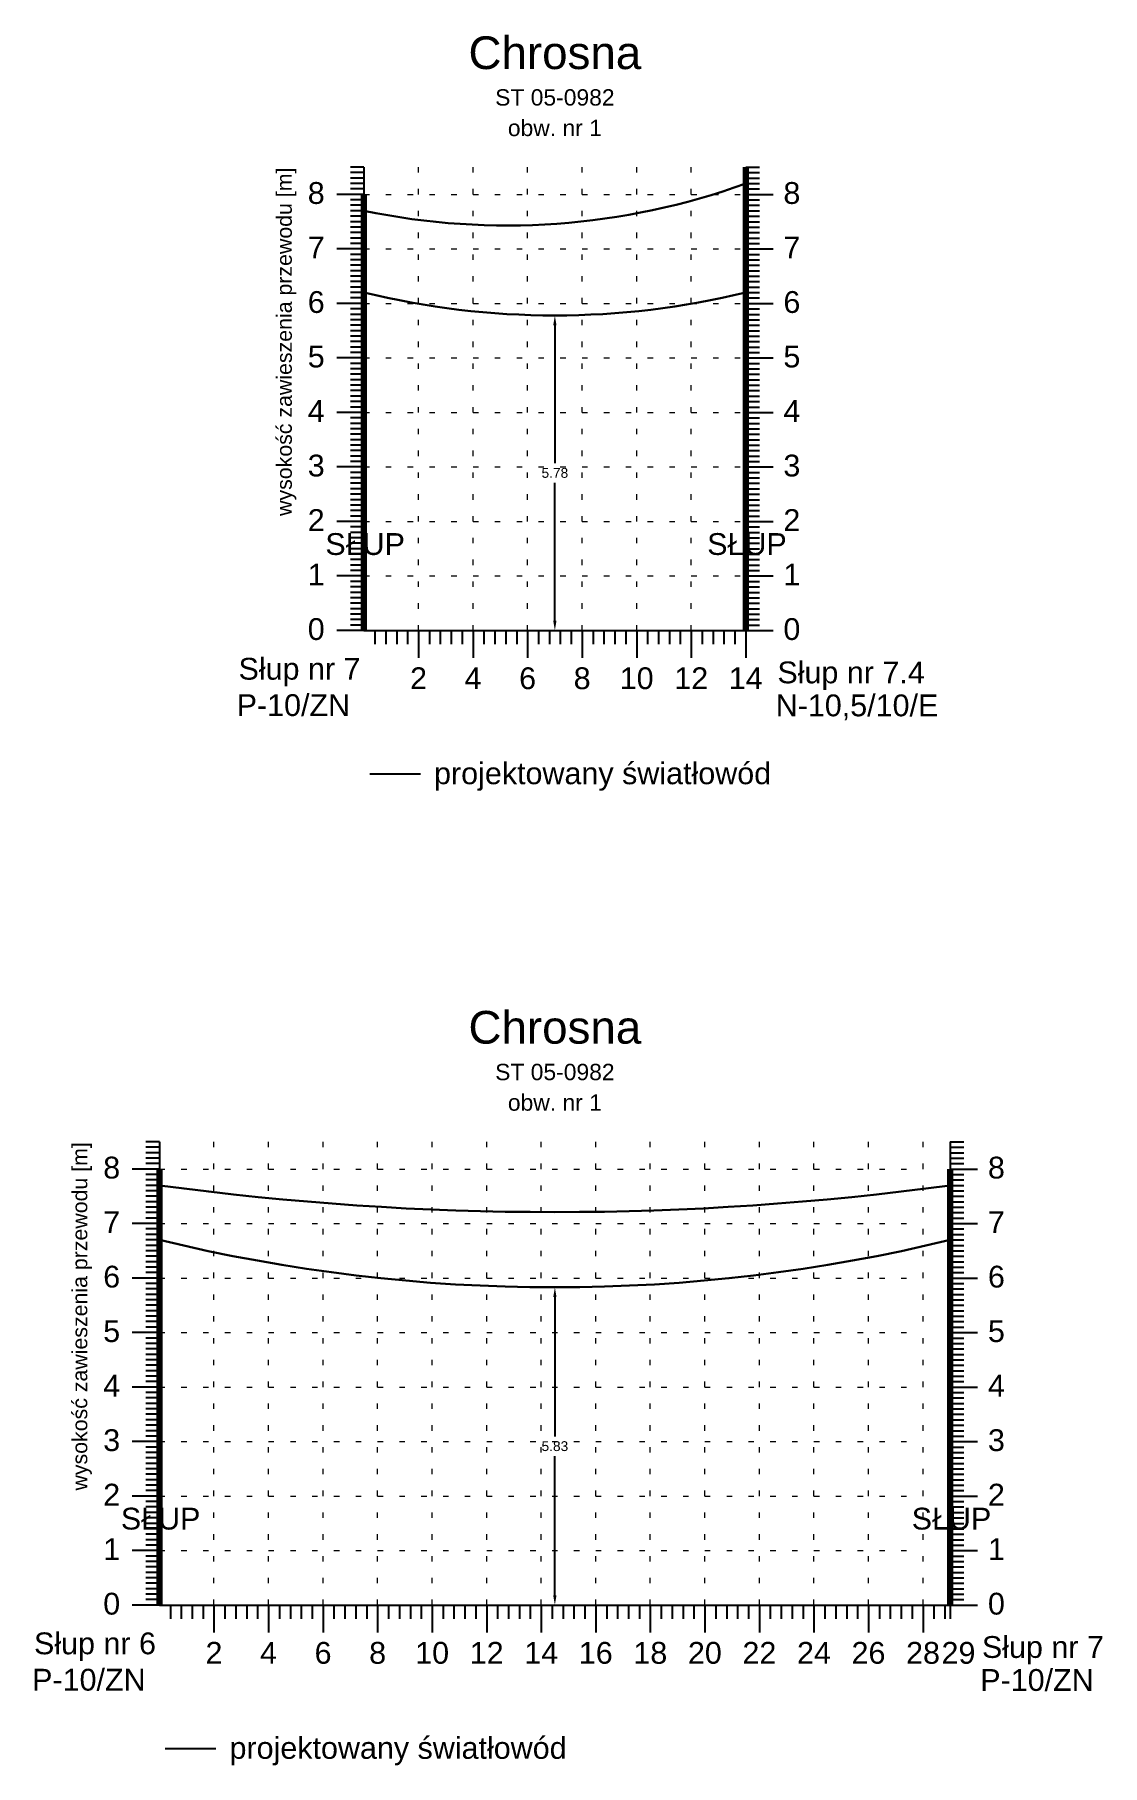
# Model space of a CAD drawing. Header units: inches. Extents: x -871 to 330, y 1326 to 1364.
# Drawn here: x -582.9 to -563.32, y 1330.64 to 1362.39 of the extents above; entities that cross this region are included whole.
import ezdxf
from ezdxf.enums import TextEntityAlignment as Align

# ---------------------------------------------------------------- set-up
doc = ezdxf.new("R2010")
doc.units = ezdxf.units.IN
doc.header["$MEASUREMENT"] = 0
doc.linetypes.add('ACAD_ISO07W100', pattern=[3, 0, -3])
doc.layers.add('ramka', color=7, linetype='Continuous', plot=False)
doc.styles.get("Standard").update_dxf_attribs({"font": 'arial.ttf'})
doc.dimstyles.get("Standard").update_dxf_attribs({"dimtxt": 0.25, "dimasz": 0.18, "dimexe": 0.18, "dimexo": 0.0625, "dimgap": -0.09, "dimtad": 0, "dimtih": 1, "dimtoh": 1, "dimzin": 0, "dimdsep": 46, "dimtxsty": 'Standard', "dimcen": 0.09, "dimadec": 0, "dimazin": 0, "dimtfac": 1, "dimtofl": 0, "dimtmove": 0, "dimatfit": 3, "dimfxl": 1, "dimtolj": 1, "dimtzin": 0, "dimarcsym": 0})

# ---------------------------------------------------------------- blocks, each defined once
blk = doc.blocks.new('*D7')
at = {"color": 0, "lineweight": -2}
for p, q in [((-573.306, 1357.239), (-573.181, 1357.239)), ((-573.361, 1357.059), (-573.361, 1354.529)), ((-573.361, 1351.639), (-573.361, 1354.169)), ((-573.456, 1351.459), (-573.181, 1351.459))]:
    blk.add_line(p, q, dxfattribs=at)
at = {"color": 0}
for points in [[(-573.331, 1357.059), (-573.391, 1357.059), (-573.361, 1357.239)], [(-573.331, 1351.639), (-573.391, 1351.639), (-573.361, 1351.459)]]:
    blk.add_solid(points, dxfattribs=at)
at = {"layer": 'Defpoints', "color": 0}
for p in [(-573.369, 1357.239), (-573.519, 1351.459), (-573.361, 1351.459)]:
    blk.add_point(p, dxfattribs=at)
at = {"color": 0, "lineweight": 25, "insert": (-573.361, 1354.349), "char_height": 0.18, "attachment_point": 5}
blk.add_mtext('\\A1;5.78', dxfattribs=at)
blk = doc.blocks.new('*D8')
at = {"color": 0, "lineweight": -2}
for p, q in [((-573.306, 1339.409), (-573.181, 1339.409)), ((-573.361, 1339.229), (-573.361, 1336.674)), ((-573.361, 1333.759), (-573.361, 1336.314)), ((-573.456, 1333.579), (-573.181, 1333.579))]:
    blk.add_line(p, q, dxfattribs=at)
at = {"color": 0}
for points in [[(-573.331, 1339.229), (-573.391, 1339.229), (-573.361, 1339.409)], [(-573.331, 1333.759), (-573.391, 1333.759), (-573.361, 1333.579)]]:
    blk.add_solid(points, dxfattribs=at)
at = {"layer": 'Defpoints', "color": 0}
for p in [(-573.369, 1339.409), (-573.519, 1333.579), (-573.361, 1333.579)]:
    blk.add_point(p, dxfattribs=at)
at = {"color": 0, "lineweight": 25, "insert": (-573.361, 1336.494), "char_height": 0.18, "attachment_point": 5}
blk.add_mtext('\\A1;5.83', dxfattribs=at)

msp = doc.modelspace()

# ---------------------------------------------------------------- linework, layer by layer
for p, q in [((-576.861, 1359.959), (-577.111, 1359.959)), ((-576.861, 1359.859), (-577.111, 1359.859)), ((-576.861, 1359.759), (-577.111, 1359.759)), ((-576.861, 1359.659), (-577.111, 1359.659)), ((-576.861, 1359.959), (-576.861, 1351.459)), ((-569.861, 1359.959), (-569.861, 1351.459)), ((-569.861, 1359.959), (-569.611, 1359.959)), ((-569.861, 1359.859), (-569.611, 1359.859)), ((-569.861, 1359.759), (-569.611, 1359.759)), ((-569.861, 1359.659), (-569.611, 1359.659)), ((-576.861, 1359.459), (-577.361, 1359.459)), ((-576.861, 1359.559), (-577.111, 1359.559)), ((-576.861, 1359.359), (-577.111, 1359.359)), ((-569.861, 1359.559), (-569.611, 1359.559)), ((-569.861, 1359.459), (-569.361, 1359.459)), ((-569.861, 1359.359), (-569.611, 1359.359)), ((-576.861, 1359.259), (-577.111, 1359.259)), ((-576.861, 1359.159), (-577.111, 1359.159)), ((-576.861, 1359.059), (-577.111, 1359.059)), ((-569.861, 1359.259), (-569.611, 1359.259)), ((-569.861, 1359.159), (-569.611, 1359.159)), ((-569.861, 1359.059), (-569.611, 1359.059)), ((-576.861, 1358.959), (-577.111, 1358.959)), ((-576.861, 1358.859), (-577.111, 1358.859)), ((-576.861, 1358.759), (-577.111, 1358.759)), ((-569.861, 1358.959), (-569.611, 1358.959)), ((-569.861, 1358.859), (-569.611, 1358.859)), ((-569.861, 1358.759), (-569.611, 1358.759)), ((-576.861, 1358.459), (-577.361, 1358.459)), ((-576.861, 1358.659), (-577.111, 1358.659)), ((-576.861, 1358.559), (-577.111, 1358.559)), ((-569.861, 1358.659), (-569.611, 1358.659)), ((-569.861, 1358.559), (-569.611, 1358.559)), ((-569.861, 1358.459), (-569.361, 1358.459)), ((-576.861, 1358.359), (-577.111, 1358.359)), ((-576.861, 1358.259), (-577.111, 1358.259)), ((-576.861, 1358.159), (-577.111, 1358.159)), ((-576.861, 1358.059), (-577.111, 1358.059)), ((-569.861, 1358.359), (-569.611, 1358.359)), ((-569.861, 1358.259), (-569.611, 1358.259)), ((-569.861, 1358.159), (-569.611, 1358.159)), ((-569.861, 1358.059), (-569.611, 1358.059)), ((-576.861, 1357.959), (-577.111, 1357.959)), ((-576.861, 1357.859), (-577.111, 1357.859)), ((-576.861, 1357.759), (-577.111, 1357.759)), ((-569.861, 1357.959), (-569.611, 1357.959)), ((-569.861, 1357.859), (-569.611, 1357.859)), ((-569.861, 1357.759), (-569.611, 1357.759)), ((-576.861, 1357.459), (-577.361, 1357.459)), ((-576.861, 1357.659), (-577.111, 1357.659)), ((-576.861, 1357.559), (-577.111, 1357.559)), ((-569.861, 1357.659), (-569.611, 1357.659)), ((-569.861, 1357.559), (-569.611, 1357.559)), ((-569.861, 1357.459), (-569.361, 1357.459)), ((-576.861, 1357.359), (-577.111, 1357.359)), ((-576.861, 1357.259), (-577.111, 1357.259)), ((-576.861, 1357.159), (-577.111, 1357.159)), ((-569.861, 1357.359), (-569.611, 1357.359)), ((-569.861, 1357.259), (-569.611, 1357.259)), ((-569.861, 1357.159), (-569.611, 1357.159)), ((-576.861, 1357.059), (-577.111, 1357.059)), ((-576.861, 1356.959), (-577.111, 1356.959)), ((-576.861, 1356.859), (-577.111, 1356.859)), ((-569.861, 1357.059), (-569.611, 1357.059)), ((-569.861, 1356.959), (-569.611, 1356.959)), ((-569.861, 1356.859), (-569.611, 1356.859)), ((-576.861, 1356.759), (-577.111, 1356.759)), ((-576.861, 1356.659), (-577.111, 1356.659)), ((-576.861, 1356.559), (-577.111, 1356.559)), ((-569.861, 1356.759), (-569.611, 1356.759)), ((-569.861, 1356.659), (-569.611, 1356.659)), ((-569.861, 1356.559), (-569.611, 1356.559)), ((-576.861, 1356.459), (-577.361, 1356.459)), ((-576.861, 1356.359), (-577.111, 1356.359)), ((-576.861, 1356.259), (-577.111, 1356.259)), ((-576.861, 1356.159), (-577.111, 1356.159)), ((-569.861, 1356.459), (-569.361, 1356.459)), ((-569.861, 1356.359), (-569.611, 1356.359)), ((-569.861, 1356.259), (-569.611, 1356.259)), ((-569.861, 1356.159), (-569.611, 1356.159)), ((-576.861, 1356.059), (-577.111, 1356.059)), ((-576.861, 1355.959), (-577.111, 1355.959)), ((-576.861, 1355.859), (-577.111, 1355.859)), ((-569.861, 1356.059), (-569.611, 1356.059)), ((-569.861, 1355.959), (-569.611, 1355.959)), ((-569.861, 1355.859), (-569.611, 1355.859)), ((-576.861, 1355.759), (-577.111, 1355.759)), ((-576.861, 1355.659), (-577.111, 1355.659)), ((-576.861, 1355.559), (-577.111, 1355.559)), ((-569.861, 1355.759), (-569.611, 1355.759)), ((-569.861, 1355.659), (-569.611, 1355.659)), ((-569.861, 1355.559), (-569.611, 1355.559)), ((-576.861, 1355.459), (-577.361, 1355.459)), ((-576.861, 1355.359), (-577.111, 1355.359)), ((-576.861, 1355.259), (-577.111, 1355.259)), ((-569.861, 1355.459), (-569.361, 1355.459)), ((-569.861, 1355.359), (-569.611, 1355.359)), ((-569.861, 1355.259), (-569.611, 1355.259)), ((-576.861, 1355.159), (-577.111, 1355.159)), ((-576.861, 1355.059), (-577.111, 1355.059)), ((-576.861, 1354.959), (-577.111, 1354.959)), ((-569.861, 1355.159), (-569.611, 1355.159)), ((-569.861, 1355.059), (-569.611, 1355.059)), ((-569.861, 1354.959), (-569.611, 1354.959)), ((-576.861, 1354.859), (-577.111, 1354.859)), ((-576.861, 1354.759), (-577.111, 1354.759)), ((-576.861, 1354.659), (-577.111, 1354.659)), ((-569.861, 1354.859), (-569.611, 1354.859)), ((-569.861, 1354.759), (-569.611, 1354.759)), ((-569.861, 1354.659), (-569.611, 1354.659)), ((-576.861, 1354.459), (-577.361, 1354.459)), ((-576.861, 1354.559), (-577.111, 1354.559)), ((-576.861, 1354.359), (-577.111, 1354.359)), ((-576.861, 1354.259), (-577.111, 1354.259)), ((-569.861, 1354.559), (-569.611, 1354.559)), ((-569.861, 1354.459), (-569.361, 1354.459)), ((-569.861, 1354.359), (-569.611, 1354.359)), ((-569.861, 1354.259), (-569.611, 1354.259)), ((-576.861, 1354.159), (-577.111, 1354.159)), ((-576.861, 1354.059), (-577.111, 1354.059)), ((-576.861, 1353.959), (-577.111, 1353.959)), ((-569.861, 1354.159), (-569.611, 1354.159)), ((-569.861, 1354.059), (-569.611, 1354.059)), ((-569.861, 1353.959), (-569.611, 1353.959)), ((-576.861, 1353.859), (-577.111, 1353.859)), ((-576.861, 1353.759), (-577.111, 1353.759)), ((-576.861, 1353.659), (-577.111, 1353.659)), ((-569.861, 1353.859), (-569.611, 1353.859)), ((-569.861, 1353.759), (-569.611, 1353.759)), ((-569.861, 1353.659), (-569.611, 1353.659)), ((-576.861, 1353.459), (-577.361, 1353.459)), ((-576.861, 1353.559), (-577.111, 1353.559)), ((-576.861, 1353.359), (-577.111, 1353.359)), ((-569.861, 1353.559), (-569.611, 1353.559)), ((-569.861, 1353.459), (-569.361, 1353.459)), ((-569.861, 1353.359), (-569.611, 1353.359)), ((-576.861, 1353.259), (-577.111, 1353.259)), ((-576.861, 1353.159), (-577.111, 1353.159)), ((-576.861, 1353.059), (-577.111, 1353.059)), ((-569.861, 1353.259), (-569.611, 1353.259)), ((-569.861, 1353.159), (-569.611, 1353.159)), ((-569.861, 1353.059), (-569.611, 1353.059)), ((-576.861, 1352.959), (-577.111, 1352.959)), ((-576.861, 1352.859), (-577.111, 1352.859)), ((-576.861, 1352.759), (-577.111, 1352.759)), ((-569.861, 1352.959), (-569.611, 1352.959)), ((-569.861, 1352.859), (-569.611, 1352.859)), ((-569.861, 1352.759), (-569.611, 1352.759)), ((-576.861, 1352.459), (-577.361, 1352.459)), ((-576.861, 1352.659), (-577.111, 1352.659)), ((-576.861, 1352.559), (-577.111, 1352.559)), ((-576.861, 1352.359), (-577.111, 1352.359)), ((-569.861, 1352.659), (-569.611, 1352.659)), ((-569.861, 1352.559), (-569.611, 1352.559)), ((-569.861, 1352.459), (-569.361, 1352.459)), ((-569.861, 1352.359), (-569.611, 1352.359)), ((-576.861, 1352.259), (-577.111, 1352.259)), ((-576.861, 1352.159), (-577.111, 1352.159)), ((-576.861, 1352.059), (-577.111, 1352.059)), ((-569.861, 1352.259), (-569.611, 1352.259)), ((-569.861, 1352.159), (-569.611, 1352.159)), ((-569.861, 1352.059), (-569.611, 1352.059)), ((-576.861, 1351.959), (-577.111, 1351.959)), ((-576.861, 1351.859), (-577.111, 1351.859)), ((-576.861, 1351.759), (-577.111, 1351.759)), ((-569.861, 1351.959), (-569.611, 1351.959)), ((-569.861, 1351.859), (-569.611, 1351.859)), ((-569.861, 1351.759), (-569.611, 1351.759)), ((-576.861, 1351.459), (-577.361, 1351.459)), ((-576.861, 1351.659), (-577.111, 1351.659)), ((-576.861, 1351.559), (-577.111, 1351.559)), ((-576.861, 1351.459), (-569.861, 1351.459)), ((-576.661, 1351.459), (-576.661, 1351.209)), ((-576.461, 1351.459), (-576.461, 1351.209)), ((-576.261, 1351.459), (-576.261, 1351.209)), ((-576.061, 1351.459), (-576.061, 1351.209)), ((-575.861, 1351.459), (-575.861, 1350.959)), ((-575.661, 1351.459), (-575.661, 1351.209)), ((-575.461, 1351.459), (-575.461, 1351.209)), ((-575.261, 1351.459), (-575.261, 1351.209)), ((-575.061, 1351.459), (-575.061, 1351.209)), ((-574.861, 1351.459), (-574.861, 1350.959)), ((-574.661, 1351.459), (-574.661, 1351.209)), ((-574.461, 1351.459), (-574.461, 1351.209)), ((-574.261, 1351.459), (-574.261, 1351.209)), ((-574.061, 1351.459), (-574.061, 1351.209)), ((-573.861, 1351.459), (-573.861, 1350.959)), ((-573.661, 1351.459), (-573.661, 1351.209)), ((-573.461, 1351.459), (-573.461, 1351.209)), ((-573.261, 1351.459), (-573.261, 1351.209)), ((-573.061, 1351.459), (-573.061, 1351.209)), ((-572.861, 1351.459), (-572.861, 1350.959)), ((-572.661, 1351.459), (-572.661, 1351.209)), ((-572.461, 1351.459), (-572.461, 1351.209)), ((-572.261, 1351.459), (-572.261, 1351.209)), ((-572.061, 1351.459), (-572.061, 1351.209)), ((-571.861, 1351.459), (-571.861, 1350.959)), ((-571.661, 1351.459), (-571.661, 1351.209)), ((-571.461, 1351.459), (-571.461, 1351.209)), ((-571.261, 1351.459), (-571.261, 1351.209)), ((-571.061, 1351.459), (-571.061, 1351.209)), ((-570.861, 1351.459), (-570.861, 1350.959)), ((-570.661, 1351.459), (-570.661, 1351.209)), ((-570.461, 1351.459), (-570.461, 1351.209)), ((-570.261, 1351.459), (-570.261, 1351.209)), ((-570.061, 1351.459), (-570.061, 1351.209)), ((-569.861, 1351.659), (-569.611, 1351.659)), ((-569.861, 1351.559), (-569.611, 1351.559)), ((-569.861, 1351.459), (-569.361, 1351.459)), ((-569.861, 1351.459), (-569.861, 1350.959)), ((-580.611, 1342.079), (-580.861, 1342.079)), ((-580.611, 1341.979), (-580.861, 1341.979)), ((-580.611, 1341.879), (-580.861, 1341.879)), ((-580.611, 1342.079), (-580.611, 1333.579)), ((-566.111, 1342.079), (-566.111, 1333.579)), ((-566.111, 1342.079), (-565.861, 1342.079)), ((-566.111, 1341.979), (-565.861, 1341.979)), ((-566.111, 1341.879), (-565.861, 1341.879)), ((-580.611, 1341.579), (-581.111, 1341.579)), ((-580.611, 1341.779), (-580.861, 1341.779)), ((-580.611, 1341.679), (-580.861, 1341.679)), ((-566.111, 1341.779), (-565.861, 1341.779)), ((-566.111, 1341.679), (-565.861, 1341.679)), ((-566.111, 1341.579), (-565.611, 1341.579)), ((-580.611, 1341.479), (-580.861, 1341.479)), ((-580.611, 1341.379), (-580.861, 1341.379)), ((-580.611, 1341.279), (-580.861, 1341.279)), ((-566.111, 1341.479), (-565.861, 1341.479)), ((-566.111, 1341.379), (-565.861, 1341.379)), ((-566.111, 1341.279), (-565.861, 1341.279)), ((-580.611, 1341.179), (-580.861, 1341.179)), ((-580.611, 1341.079), (-580.861, 1341.079)), ((-580.611, 1340.979), (-580.861, 1340.979)), ((-566.111, 1341.179), (-565.861, 1341.179)), ((-566.111, 1341.079), (-565.861, 1341.079)), ((-566.111, 1340.979), (-565.861, 1340.979)), ((-580.611, 1340.879), (-580.861, 1340.879)), ((-580.611, 1340.779), (-580.861, 1340.779)), ((-580.611, 1340.679), (-580.861, 1340.679)), ((-566.111, 1340.879), (-565.861, 1340.879)), ((-566.111, 1340.779), (-565.861, 1340.779)), ((-566.111, 1340.679), (-565.861, 1340.679)), ((-580.611, 1340.579), (-581.111, 1340.579)), ((-580.611, 1340.479), (-580.861, 1340.479)), ((-580.611, 1340.379), (-580.861, 1340.379)), ((-580.611, 1340.279), (-580.861, 1340.279)), ((-566.111, 1340.579), (-565.611, 1340.579)), ((-566.111, 1340.479), (-565.861, 1340.479)), ((-566.111, 1340.379), (-565.861, 1340.379)), ((-566.111, 1340.279), (-565.861, 1340.279)), ((-580.611, 1340.179), (-580.861, 1340.179)), ((-580.611, 1340.079), (-580.861, 1340.079)), ((-580.611, 1339.979), (-580.861, 1339.979)), ((-566.111, 1340.179), (-565.861, 1340.179)), ((-566.111, 1340.079), (-565.861, 1340.079)), ((-566.111, 1339.979), (-565.861, 1339.979)), ((-580.611, 1339.879), (-580.861, 1339.879)), ((-580.611, 1339.779), (-580.861, 1339.779)), ((-580.611, 1339.679), (-580.861, 1339.679)), ((-566.111, 1339.879), (-565.861, 1339.879)), ((-566.111, 1339.779), (-565.861, 1339.779)), ((-566.111, 1339.679), (-565.861, 1339.679)), ((-580.611, 1339.579), (-581.111, 1339.579)), ((-580.611, 1339.479), (-580.861, 1339.479)), ((-580.611, 1339.379), (-580.861, 1339.379)), ((-566.111, 1339.579), (-565.611, 1339.579)), ((-566.111, 1339.479), (-565.861, 1339.479)), ((-566.111, 1339.379), (-565.861, 1339.379)), ((-580.611, 1339.279), (-580.861, 1339.279)), ((-580.611, 1339.179), (-580.861, 1339.179)), ((-580.611, 1339.079), (-580.861, 1339.079)), ((-566.111, 1339.279), (-565.861, 1339.279)), ((-566.111, 1339.179), (-565.861, 1339.179)), ((-566.111, 1339.079), (-565.861, 1339.079)), ((-580.611, 1338.979), (-580.861, 1338.979)), ((-580.611, 1338.879), (-580.861, 1338.879)), ((-580.611, 1338.779), (-580.861, 1338.779)), ((-566.111, 1338.979), (-565.861, 1338.979)), ((-566.111, 1338.879), (-565.861, 1338.879)), ((-566.111, 1338.779), (-565.861, 1338.779)), ((-580.611, 1338.579), (-581.111, 1338.579)), ((-580.611, 1338.679), (-580.861, 1338.679)), ((-580.611, 1338.479), (-580.861, 1338.479)), ((-580.611, 1338.379), (-580.861, 1338.379)), ((-566.111, 1338.679), (-565.861, 1338.679)), ((-566.111, 1338.579), (-565.611, 1338.579)), ((-566.111, 1338.479), (-565.861, 1338.479)), ((-566.111, 1338.379), (-565.861, 1338.379)), ((-580.611, 1338.279), (-580.861, 1338.279)), ((-580.611, 1338.179), (-580.861, 1338.179)), ((-580.611, 1338.079), (-580.861, 1338.079)), ((-566.111, 1338.279), (-565.861, 1338.279)), ((-566.111, 1338.179), (-565.861, 1338.179)), ((-566.111, 1338.079), (-565.861, 1338.079)), ((-580.611, 1337.979), (-580.861, 1337.979)), ((-580.611, 1337.879), (-580.861, 1337.879)), ((-580.611, 1337.779), (-580.861, 1337.779)), ((-566.111, 1337.979), (-565.861, 1337.979)), ((-566.111, 1337.879), (-565.861, 1337.879)), ((-566.111, 1337.779), (-565.861, 1337.779)), ((-580.611, 1337.579), (-581.111, 1337.579)), ((-580.611, 1337.679), (-580.861, 1337.679)), ((-580.611, 1337.479), (-580.861, 1337.479)), ((-566.111, 1337.679), (-565.861, 1337.679)), ((-566.111, 1337.579), (-565.611, 1337.579)), ((-566.111, 1337.479), (-565.861, 1337.479)), ((-580.611, 1337.379), (-580.861, 1337.379)), ((-580.611, 1337.279), (-580.861, 1337.279)), ((-580.611, 1337.179), (-580.861, 1337.179)), ((-566.111, 1337.379), (-565.861, 1337.379)), ((-566.111, 1337.279), (-565.861, 1337.279)), ((-566.111, 1337.179), (-565.861, 1337.179)), ((-580.611, 1337.079), (-580.861, 1337.079)), ((-580.611, 1336.979), (-580.861, 1336.979)), ((-580.611, 1336.879), (-580.861, 1336.879)), ((-566.111, 1337.079), (-565.861, 1337.079)), ((-566.111, 1336.979), (-565.861, 1336.979)), ((-566.111, 1336.879), (-565.861, 1336.879)), ((-580.611, 1336.579), (-581.111, 1336.579)), ((-580.611, 1336.779), (-580.861, 1336.779)), ((-580.611, 1336.679), (-580.861, 1336.679)), ((-580.611, 1336.479), (-580.861, 1336.479)), ((-566.111, 1336.779), (-565.861, 1336.779)), ((-566.111, 1336.679), (-565.861, 1336.679)), ((-566.111, 1336.579), (-565.611, 1336.579)), ((-566.111, 1336.479), (-565.861, 1336.479)), ((-580.611, 1336.379), (-580.861, 1336.379)), ((-580.611, 1336.279), (-580.861, 1336.279)), ((-580.611, 1336.179), (-580.861, 1336.179)), ((-566.111, 1336.379), (-565.861, 1336.379)), ((-566.111, 1336.279), (-565.861, 1336.279)), ((-566.111, 1336.179), (-565.861, 1336.179)), ((-580.611, 1336.079), (-580.861, 1336.079)), ((-580.611, 1335.979), (-580.861, 1335.979)), ((-580.611, 1335.879), (-580.861, 1335.879)), ((-566.111, 1336.079), (-565.861, 1336.079)), ((-566.111, 1335.979), (-565.861, 1335.979)), ((-566.111, 1335.879), (-565.861, 1335.879)), ((-580.611, 1335.579), (-581.111, 1335.579)), ((-580.611, 1335.779), (-580.861, 1335.779)), ((-580.611, 1335.679), (-580.861, 1335.679)), ((-566.111, 1335.779), (-565.861, 1335.779)), ((-566.111, 1335.679), (-565.861, 1335.679)), ((-566.111, 1335.579), (-565.611, 1335.579)), ((-580.611, 1335.479), (-580.861, 1335.479)), ((-580.611, 1335.379), (-580.861, 1335.379)), ((-580.611, 1335.279), (-580.861, 1335.279)), ((-566.111, 1335.479), (-565.861, 1335.479)), ((-566.111, 1335.379), (-565.861, 1335.379)), ((-566.111, 1335.279), (-565.861, 1335.279)), ((-580.611, 1335.179), (-580.861, 1335.179)), ((-580.611, 1335.079), (-580.861, 1335.079)), ((-580.611, 1334.979), (-580.861, 1334.979)), ((-580.611, 1334.879), (-580.861, 1334.879)), ((-566.111, 1335.179), (-565.861, 1335.179)), ((-566.111, 1335.079), (-565.861, 1335.079)), ((-566.111, 1334.979), (-565.861, 1334.979)), ((-566.111, 1334.879), (-565.861, 1334.879)), ((-580.611, 1334.579), (-581.111, 1334.579)), ((-580.611, 1334.779), (-580.861, 1334.779)), ((-580.611, 1334.679), (-580.861, 1334.679)), ((-566.111, 1334.779), (-565.861, 1334.779)), ((-566.111, 1334.679), (-565.861, 1334.679)), ((-566.111, 1334.579), (-565.611, 1334.579)), ((-580.611, 1334.479), (-580.861, 1334.479)), ((-580.611, 1334.379), (-580.861, 1334.379)), ((-580.611, 1334.279), (-580.861, 1334.279)), ((-566.111, 1334.479), (-565.861, 1334.479)), ((-566.111, 1334.379), (-565.861, 1334.379)), ((-566.111, 1334.279), (-565.861, 1334.279)), ((-580.611, 1334.179), (-580.861, 1334.179)), ((-580.611, 1334.079), (-580.861, 1334.079)), ((-580.611, 1333.979), (-580.861, 1333.979)), ((-566.111, 1334.179), (-565.861, 1334.179)), ((-566.111, 1334.079), (-565.861, 1334.079)), ((-566.111, 1333.979), (-565.861, 1333.979)), ((-580.611, 1333.879), (-580.861, 1333.879)), ((-580.611, 1333.779), (-580.861, 1333.779)), ((-580.611, 1333.679), (-580.861, 1333.679)), ((-566.111, 1333.879), (-565.861, 1333.879)), ((-566.111, 1333.779), (-565.861, 1333.779)), ((-566.111, 1333.679), (-565.861, 1333.679)), ((-580.611, 1333.579), (-581.111, 1333.579)), ((-580.611, 1333.579), (-566.111, 1333.579)), ((-580.411, 1333.579), (-580.411, 1333.329)), ((-580.211, 1333.579), (-580.211, 1333.329)), ((-580.011, 1333.579), (-580.011, 1333.329)), ((-579.811, 1333.579), (-579.811, 1333.329)), ((-579.611, 1333.579), (-579.611, 1333.079)), ((-579.411, 1333.579), (-579.411, 1333.329)), ((-579.211, 1333.579), (-579.211, 1333.329)), ((-579.011, 1333.579), (-579.011, 1333.329)), ((-578.811, 1333.579), (-578.811, 1333.329)), ((-578.611, 1333.579), (-578.611, 1333.079)), ((-578.411, 1333.579), (-578.411, 1333.329)), ((-578.211, 1333.579), (-578.211, 1333.329)), ((-578.011, 1333.579), (-578.011, 1333.329)), ((-577.811, 1333.579), (-577.811, 1333.329)), ((-577.611, 1333.579), (-577.611, 1333.079)), ((-577.411, 1333.579), (-577.411, 1333.329)), ((-577.211, 1333.579), (-577.211, 1333.329)), ((-577.011, 1333.579), (-577.011, 1333.329)), ((-576.811, 1333.579), (-576.811, 1333.329)), ((-576.611, 1333.579), (-576.611, 1333.079)), ((-576.411, 1333.579), (-576.411, 1333.329)), ((-576.211, 1333.579), (-576.211, 1333.329)), ((-576.011, 1333.579), (-576.011, 1333.329)), ((-575.811, 1333.579), (-575.811, 1333.329)), ((-575.611, 1333.579), (-575.611, 1333.079)), ((-575.411, 1333.579), (-575.411, 1333.329)), ((-575.211, 1333.579), (-575.211, 1333.329)), ((-575.011, 1333.579), (-575.011, 1333.329)), ((-574.811, 1333.579), (-574.811, 1333.329)), ((-574.611, 1333.579), (-574.611, 1333.079)), ((-574.411, 1333.579), (-574.411, 1333.329)), ((-574.211, 1333.579), (-574.211, 1333.329)), ((-574.011, 1333.579), (-574.011, 1333.329)), ((-573.811, 1333.579), (-573.811, 1333.329)), ((-573.611, 1333.579), (-573.611, 1333.079)), ((-573.411, 1333.579), (-573.411, 1333.329)), ((-573.211, 1333.579), (-573.211, 1333.329)), ((-573.011, 1333.579), (-573.011, 1333.329)), ((-572.811, 1333.579), (-572.811, 1333.329)), ((-572.611, 1333.579), (-572.611, 1333.079)), ((-572.411, 1333.579), (-572.411, 1333.329)), ((-572.211, 1333.579), (-572.211, 1333.329)), ((-572.011, 1333.579), (-572.011, 1333.329)), ((-571.811, 1333.579), (-571.811, 1333.329)), ((-571.611, 1333.579), (-571.611, 1333.079)), ((-571.411, 1333.579), (-571.411, 1333.329)), ((-571.211, 1333.579), (-571.211, 1333.329)), ((-571.011, 1333.579), (-571.011, 1333.329)), ((-570.811, 1333.579), (-570.811, 1333.329)), ((-570.611, 1333.579), (-570.611, 1333.079)), ((-570.411, 1333.579), (-570.411, 1333.329)), ((-570.211, 1333.579), (-570.211, 1333.329)), ((-570.011, 1333.579), (-570.011, 1333.329)), ((-569.811, 1333.579), (-569.811, 1333.329)), ((-569.611, 1333.579), (-569.611, 1333.079)), ((-569.411, 1333.579), (-569.411, 1333.329)), ((-569.211, 1333.579), (-569.211, 1333.329)), ((-569.011, 1333.579), (-569.011, 1333.329)), ((-568.811, 1333.579), (-568.811, 1333.329)), ((-568.611, 1333.579), (-568.611, 1333.079)), ((-568.411, 1333.579), (-568.411, 1333.329)), ((-568.211, 1333.579), (-568.211, 1333.329)), ((-568.011, 1333.579), (-568.011, 1333.329)), ((-567.811, 1333.579), (-567.811, 1333.329)), ((-567.611, 1333.579), (-567.611, 1333.079)), ((-567.411, 1333.579), (-567.411, 1333.329)), ((-567.211, 1333.579), (-567.211, 1333.329)), ((-567.011, 1333.579), (-567.011, 1333.329)), ((-566.811, 1333.579), (-566.811, 1333.329)), ((-566.611, 1333.579), (-566.611, 1333.079)), ((-566.411, 1333.579), (-566.411, 1333.329)), ((-566.211, 1333.579), (-566.211, 1333.329)), ((-566.111, 1333.579), (-565.611, 1333.579)), ((-566.111, 1333.579), (-566.111, 1333.329))]:
    msp.add_line(p, q)
at = {"linetype": 'ACAD_ISO07W100', "lineweight": 15, "ltscale": 0.1}
for p, q in [((-575.861, 1351.459), (-575.861, 1359.959)), ((-574.861, 1351.459), (-574.861, 1359.959)), ((-573.861, 1351.459), (-573.861, 1359.959)), ((-572.861, 1351.459), (-572.861, 1359.959)), ((-571.861, 1351.459), (-571.861, 1359.959)), ((-570.861, 1351.459), (-570.861, 1359.959)), ((-569.861, 1351.459), (-569.861, 1359.959)), ((-576.861, 1359.459), (-569.861, 1359.459)), ((-576.861, 1358.459), (-569.861, 1358.459)), ((-576.861, 1357.459), (-569.861, 1357.459)), ((-576.861, 1356.459), (-569.861, 1356.459)), ((-576.861, 1355.459), (-569.861, 1355.459)), ((-576.861, 1354.459), (-569.861, 1354.459)), ((-576.861, 1353.459), (-569.861, 1353.459)), ((-576.861, 1352.459), (-569.861, 1352.459)), ((-576.861, 1351.459), (-569.861, 1351.459)), ((-579.611, 1333.579), (-579.611, 1342.079)), ((-578.611, 1333.579), (-578.611, 1342.079)), ((-577.611, 1333.579), (-577.611, 1342.079)), ((-576.611, 1333.579), (-576.611, 1342.079)), ((-575.611, 1333.579), (-575.611, 1342.079)), ((-574.611, 1333.579), (-574.611, 1342.079)), ((-573.611, 1333.579), (-573.611, 1342.079)), ((-572.611, 1333.579), (-572.611, 1342.079)), ((-571.611, 1333.579), (-571.611, 1342.079)), ((-570.611, 1333.579), (-570.611, 1342.079)), ((-569.611, 1333.579), (-569.611, 1342.079)), ((-568.611, 1333.579), (-568.611, 1342.079)), ((-567.611, 1333.579), (-567.611, 1342.079)), ((-566.611, 1333.579), (-566.611, 1342.079)), ((-566.111, 1333.579), (-566.111, 1342.079)), ((-580.611, 1341.579), (-566.611, 1341.579)), ((-580.611, 1340.579), (-566.611, 1340.579)), ((-580.611, 1339.579), (-566.611, 1339.579)), ((-580.611, 1338.579), (-566.611, 1338.579)), ((-580.611, 1337.579), (-566.611, 1337.579)), ((-580.611, 1336.579), (-566.611, 1336.579)), ((-580.611, 1335.579), (-566.611, 1335.579)), ((-580.611, 1334.579), (-566.611, 1334.579)), ((-580.611, 1333.579), (-566.611, 1333.579))]:
    msp.add_line(p, q, dxfattribs=at)
at = {"lineweight": 100}
for p, q in [((-569.861, 1351.459), (-569.861, 1359.959)), ((-576.861, 1351.459), (-576.861, 1359.459)), ((-580.611, 1333.579), (-580.611, 1341.579)), ((-566.111, 1333.579), (-566.111, 1341.579))]:
    msp.add_line(p, q, dxfattribs=at)
at = {"color": 3, "lineweight": 25}
for p, q in [((-576.756, 1348.829), (-575.825, 1348.829)), ((-580.506, 1330.949), (-579.575, 1330.949))]:
    msp.add_line(p, q, dxfattribs=at)
at = {"lineweight": 30}
for centre, radius, start, end in [((-574.241, 1371.728), 12.839, 258.2248, 289.9464), ((-573.361, 1394.669), 53.88, 262.267, 277.733)]:
    msp.add_arc(centre, radius, start, end, dxfattribs=at)
at = {"color": 3, "lineweight": 30}
for centre, radius in [((-573.361, 1372.032), 14.793), ((-573.361, 1370.052), 30.643)]:
    msp.add_arc(centre, radius, 256.3145, 283.6855, dxfattribs=at)
at = {"layer": 'ramka'}
for p, q in [((-576.861, 1351.459), (-573.361, 1351.459)), ((-580.611, 1333.579), (-573.361, 1333.579))]:
    msp.add_line(p, q, dxfattribs=at)

# ---------------------------------------------------------------- texts
for s, height, p in [('Chrosna', 0.6, (-573.361, 1361.759)), ('ST 05-0982', 0.3, (-573.361, 1361.089)), ('obw. nr 1', 0.3, (-573.361, 1360.529)), ('2', 0.4, (-575.861, 1350.383)), ('4', 0.4, (-574.861, 1350.383)), ('6', 0.4, (-573.861, 1350.383)), ('8', 0.4, (-572.861, 1350.383)), ('10', 0.4, (-571.861, 1350.383)), ('12', 0.4, (-570.861, 1350.383)), ('14', 0.4, (-569.861, 1350.383)), ('Chrosna', 0.6, (-573.361, 1343.879)), ('ST 05-0982', 0.3, (-573.361, 1343.209)), ('obw. nr 1', 0.3, (-573.361, 1342.649)), ('2', 0.4, (-579.611, 1332.503)), ('4', 0.4, (-578.611, 1332.503)), ('6', 0.4, (-577.611, 1332.503)), ('8', 0.4, (-576.611, 1332.503)), ('10', 0.4, (-575.611, 1332.503)), ('12', 0.4, (-574.611, 1332.503)), ('14', 0.4, (-573.611, 1332.503)), ('16', 0.4, (-572.611, 1332.503)), ('18', 0.4, (-571.611, 1332.503)), ('20', 0.4, (-570.611, 1332.503)), ('22', 0.4, (-569.611, 1332.503)), ('24', 0.4, (-568.611, 1332.503)), ('26', 0.4, (-567.611, 1332.503)), ('28', 0.4, (-566.611, 1332.503)), ('29', 0.4, (-565.961, 1332.503))]:
    msp.add_text(s, height=height).set_placement(p, align=Align.CENTER)
for s, p in [('8', (-577.581, 1359.285)), ('7', (-577.581, 1358.285)), ('6', (-577.581, 1357.285)), ('5', (-577.581, 1356.285)), ('4', (-577.581, 1355.285)), ('3', (-577.581, 1354.285)), ('2', (-577.581, 1353.285)), ('1', (-577.581, 1352.285)), ('0', (-577.581, 1351.285)), ('8', (-581.331, 1341.405)), ('7', (-581.331, 1340.405)), ('6', (-581.331, 1339.405)), ('5', (-581.331, 1338.405)), ('4', (-581.331, 1337.405)), ('3', (-581.331, 1336.405)), ('2', (-581.331, 1335.405)), ('1', (-581.331, 1334.405)), ('0', (-581.331, 1333.405))]:
    msp.add_text(s, height=0.4).set_placement(p, align=Align.RIGHT)
for s, p in [('8', (-569.171, 1359.285)), ('7', (-569.171, 1358.285)), ('6', (-569.171, 1357.285)), ('5', (-569.171, 1356.285)), ('4', (-569.171, 1355.285)), ('3', (-569.171, 1354.285)), ('2', (-569.171, 1353.285)), ('1', (-569.171, 1352.285)), ('0', (-569.171, 1351.285)), ('Słup nr 7', (-579.161, 1350.557)), ('Słup nr 7.4', (-569.281, 1350.49)), ('P-10/ZN', (-579.195, 1349.89)), ('N-10,5/10/E', (-569.312, 1349.885)), ('projektowany światłowód', (-575.576, 1348.639)), ('8', (-565.421, 1341.405)), ('7', (-565.421, 1340.405)), ('6', (-565.421, 1339.405)), ('5', (-565.421, 1338.405)), ('4', (-565.421, 1337.405)), ('3', (-565.421, 1336.405)), ('2', (-565.421, 1335.405)), ('1', (-565.421, 1334.405)), ('0', (-565.421, 1333.405)), ('Słup nr 6', (-582.911, 1332.677)), ('Słup nr 7', (-565.531, 1332.61)), ('P-10/ZN', (-582.945, 1332.01)), ('P-10/ZN', (-565.562, 1332.005)), ('projektowany światłowód', (-579.326, 1330.759))]:
    msp.add_text(s, height=0.4).set_placement(p)
at = {"char_height": 0.28, "width": 9.28, "attachment_point": 1, "rotation": 90}
for insert in [(-578.464, 1353.561), (-582.214, 1335.681)]:
    msp.add_mtext('wysokość zawieszenia przewodu [m]', dxfattribs=dict(at, insert=insert))
at = {"char_height": 0.4, "width": 1.537, "attachment_point": 1}
for insert in [(-577.569, 1353.245), (-570.569, 1353.245), (-581.319, 1335.365), (-566.819, 1335.365)]:
    msp.add_mtext('SŁUP', dxfattribs=dict(at, insert=insert))

# ---------------------------------------------------------------- dimensions: what is measured, and where the dimension line sits
at = {"lineweight": 25}
for base, p1, p2, text, picture, middle in [((-573.361, 1351.459), (-573.369, 1357.239), (-573.519, 1351.459), '5.78', '*D7', (-573.361, 1354.349)), ((-573.361, 1333.579), (-573.369, 1339.409), (-573.519, 1333.579), '5.83', '*D8', (-573.361, 1336.494))]:
    dim = msp.add_linear_dim(base=base, p1=p1, p2=p2, angle=90, text=text, dimstyle='Standard', dxfattribs=at)
    dim.commit()
    dim.dimension.update_dxf_attribs({"geometry": picture, "text_midpoint": middle})

doc.saveas('drawing.dxf')
